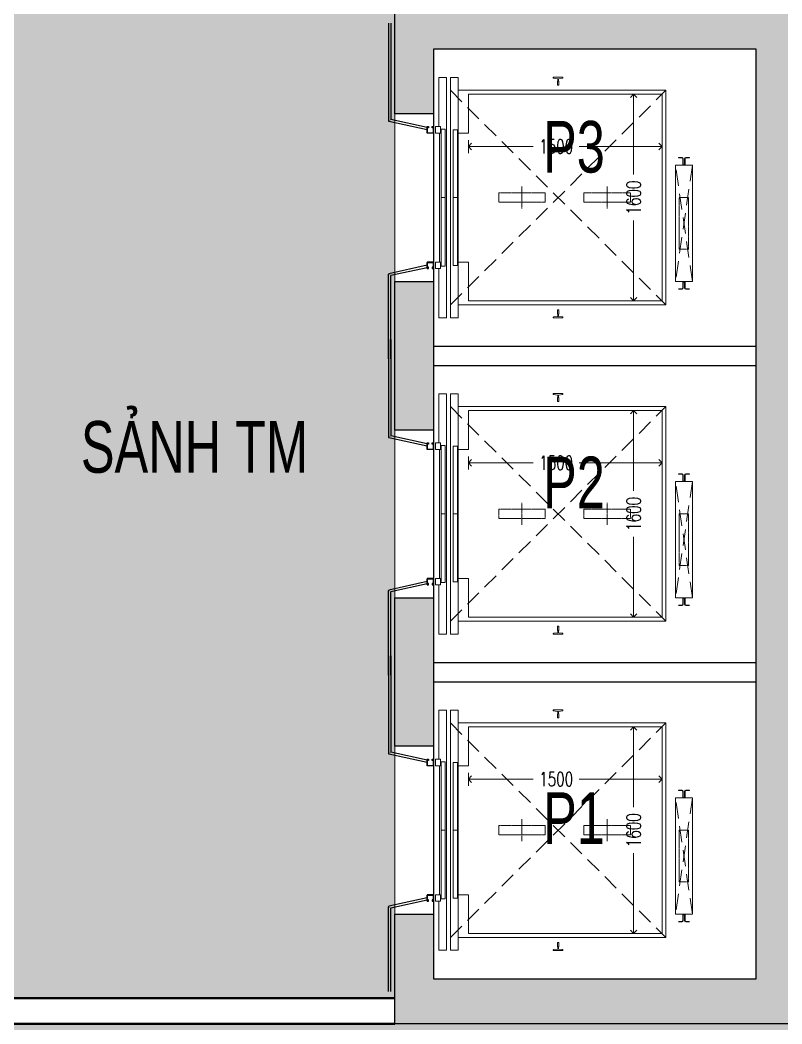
# Model space of a CAD drawing. Header units: millimetres. Extents: x -11451263 to 11578383104, y -507 to 1450429.
# Drawn here: x 11451929 to 11457832, y 1032759 to 1040534 of the extents above; entities that cross this region are included whole.
import ezdxf
from ezdxf.enums import TextEntityAlignment as Align

# ---------------------------------------------------------------- set-up
doc = ezdxf.new("R2010")
doc.units = ezdxf.units.MM
doc.header["$MEASUREMENT"] = 0
for name, pattern in [('xref.asix of  podium$0$xref.asix of  podium$0$Xref_ST_MBDV Cot vach 30.7.2022$0$CENTERX2', [4, 2.5, -0.5, 0.5, -0.5]), ('xref.asix of  podium$0$xref.asix of  podium$0$Xref_ST_MBDV Cot vach 30.7.2022$0$HIDDEN', [0.375, 0.25, -0.125]), ('xref.asix of  podium$0$xref.asix of  podium$0$Xref_ST_MBDV Cot vach 30.7.2022$0$PHANTOMX2', [5, 2.5, -0.5, 0.5, -0.5, 0.5, -0.5])]:
    doc.linetypes.add(name, pattern=pattern)
doc.layers.get('0').update_dxf_attribs({"linetype": 'CONTINUOUS', "lineweight": 13})
doc.layers.get('Defpoints').update_dxf_attribs({"color": 5, "linetype": 'CONTINUOUS', "lineweight": 13})
for name, color, linetype, lineweight in [('KT-Net cat', 1, 'CONTINUOUS', 40), ('KT-Net thay', 7, 'CONTINUOUS', 25), ('KT-Net to mau', 159, 'CONTINUOUS', 18), ('KT-Vat lieu', 250, 'CONTINUOUS', 9), ('xref.asix of  podium$0$xref.asix of  podium$0$Xref_ST_MBDV Cot vach 30.7.2022$0$KT-Noi that', 36, 'CONTINUOUS', 9)]:
    doc.layers.add(name, color=color, linetype=linetype, lineweight=lineweight)
for name, color, linetype in [('KT-Net cot vach', 6, 'CONTINUOUS'), ('KT-Text', 7, 'CONTINUOUS'), ('xref.asix of  podium$0$xref.asix of  podium$0$Xref_ST_MBDV Cot vach 30.7.2022$0$KT-Net manh', 139, 'CONTINUOUS')]:
    doc.layers.add(name, color=color, linetype=linetype)
doc.styles.add('xref.asix of  podium$0$xref.asix of  podium$0$Xref_ST_MBDV Cot vach 30.7.2022$0$DIM', font='vnsimli.shx', dxfattribs={"width": 0.7})
doc.styles.add('Xref_ST_MBDV Cot vach 30.7.2022$0$Arial', font='arial.ttf', dxfattribs={"width": 0.7})
doc.dimstyles.new('xref.asix of  podium$0$xref.asix of  podium$0$Xref_ST_MBDV Cot vach 30.7.2022$0$CCU 1-100 A1', dxfattribs={"dimscale": 100, "dimtxt": 2.2, "dimasz": 1, "dimexe": 1, "dimexo": 0, "dimgap": 1, "dimtad": 1, "dimdec": 0, "dimdsep": 46, "dimtxsty": 'xref.asix of  podium$0$xref.asix of  podium$0$Xref_ST_MBDV Cot vach 30.7.2022$0$DIM', "dimblk1": 'xref.asix of  podium$0$xref.asix of  podium$0$Xref_ST_MBDV Cot vach 30.7.2022$0$_ARCHTICK', "dimblk2": 'xref.asix of  podium$0$xref.asix of  podium$0$Xref_ST_MBDV Cot vach 30.7.2022$0$_ARCHTICK', "dimsah": 1, "dimcen": 0, "dimdle": 1, "dimclrd": 256, "dimclre": 256, "dimclrt": 31, "dimadec": 0, "dimazin": 0, "dimtfac": 1, "dimtdec": 0, "dimtix": 1, "dimtmove": 2, "dimatfit": 3, "dimldrblk": 'xref.asix of  podium$0$xref.asix of  podium$0$Xref_ST_MBDV Cot vach 30.7.2022$0$_ARCHTICK', "dimfxl": 0, "dimtolj": 1, "dimarcsym": 0})

# ---------------------------------------------------------------- blocks, each defined once
blk = doc.blocks.new('xref.asix of  podium$0$xref.asix of  podium$0$Xref_ST_MBDV Cot vach 30.7.2022$0$_Open90')
at = {"color": 0, "linetype": 'ByBlock', "lineweight": -2}
for p, q in [((0, 0), (-1, 0)), ((-0.5, 0.5), (0, 0)), ((0, 0), (-0.5, -0.5))]:
    blk.add_line(p, q, dxfattribs=at)
blk = doc.blocks.new('*D66')
at = {"layer": 'Defpoints', "color": 5, "transparency": 16777216}
for p, q in [((-2230.006080747058, 1494.255069668558), (-2230.006080747058, 1595.840436880921)), ((-730.0060807470581, 1457.189424305085), (-730.0060807470581, 1595.840436880921)), ((-2180.006080747058, 1545.840436880921), (-1728.427059650542, 1545.840436880921)), ((-780.0060807470581, 1545.840436880921), (-1371.760392983876, 1545.840436880921))]:
    blk.add_line(p, q, dxfattribs=at)
at = {"layer": 'Defpoints', "color": 0, "transparency": 16777216}
for p in [(-2230.006080747058, 1545.840436880921), (-2230.006080747058, 1494.255069668558), (-730.0060807470581, 1457.189424305085)]:
    blk.add_point(p, dxfattribs=at)
at = {"layer": 'Defpoints', "color": 5, "transparency": 16777216, "xscale": 50, "yscale": 50, "zscale": 50, "rotation": 180}
blk.add_blockref('xref.asix of  podium$0$xref.asix of  podium$0$Xref_ST_MBDV Cot vach 30.7.2022$0$_Open90', (-2230.006080747058, 1545.840436880921), dxfattribs=at)
at = {"layer": 'Defpoints', "color": 5, "transparency": 16777216, "xscale": 50, "yscale": 50, "zscale": 50}
blk.add_blockref('xref.asix of  podium$0$xref.asix of  podium$0$Xref_ST_MBDV Cot vach 30.7.2022$0$_Open90', (-730.0060807470581, 1545.840436880921), dxfattribs=at)
at = {"layer": 'Defpoints', "color": 5, "transparency": 16777216, "insert": (-1550.093726317209, 1545.840436880921), "char_height": 110, "attachment_point": 5, "style": 'xref.asix of  podium$0$xref.asix of  podium$0$Xref_ST_MBDV Cot vach 30.7.2022$0$DIM'}
blk.add_mtext('\\A1;1500', dxfattribs=at)
blk = doc.blocks.new('xref.asix of  podium$0$xref.asix of  podium$0$Xref_ST_MBDV Cot vach 30.7.2022$0$_ARCHTICK')
at = {"color": 0, "linetype": 'ByBlock', "const_width": 0.15}
blk.add_lwpolyline([(-0.5, -0.5), (0.5, 0.5)], dxfattribs=at)
blk = doc.blocks.new('*D67')
at = {"layer": 'Defpoints', "color": 5, "transparency": 16777216}
for p, q in [((-879.0568600945994, 1950.002331897217), (-1000.172690610198, 1950.002331897217)), ((-950.1726906101984, 1900.002331897217), (-950.1726906101983, 1328.335665230491)), ((-950.1726906101981, 400.0023318972127), (-950.1726906101982, 971.6689985638246)), ((-879.0568600945994, 350.0023318972127), (-1000.172690610198, 350.0023318972126))]:
    blk.add_line(p, q, dxfattribs=at)
at = {"layer": 'Defpoints', "color": 0, "transparency": 16777216}
for p in [(-879.0568600945994, 1950.002331897217), (-950.1726906101981, 350.0023318972126), (-879.0568600945994, 350.0023318972127)]:
    blk.add_point(p, dxfattribs=at)
at = {"layer": 'Defpoints', "color": 5, "transparency": 16777216, "xscale": 50, "yscale": 50, "zscale": 50}
for p, rotation in [((-950.1726906101984, 1950.002331897217), 90), ((-950.1726906101981, 350.0023318972126), 270)]:
    blk.add_blockref('xref.asix of  podium$0$xref.asix of  podium$0$Xref_ST_MBDV Cot vach 30.7.2022$0$_Open90', p, dxfattribs=dict(at, rotation=rotation))
at = {"layer": 'Defpoints', "color": 5, "transparency": 16777216, "insert": (-950.1726906088297, 1150.002331897158), "char_height": 110, "attachment_point": 5, "rotation": 90, "style": 'xref.asix of  podium$0$xref.asix of  podium$0$Xref_ST_MBDV Cot vach 30.7.2022$0$DIM'}
blk.add_mtext('\\A1;1600', dxfattribs=at)
blk = doc.blocks.new('jghhjkghjkgj')
at = {"true_color": 0x93e6c6}
h = blk.add_hatch(color=111, dxfattribs=at)
h.dxf.hatch_style = 1
edge = h.paths.add_edge_path()
edge.add_line((11420665.34617715, 1047209.882184248), (11420627.0198351, 1046737.039440222))
edge.add_line((11420627.0198351, 1046737.039440222), (11420555.11735718, 1045834.29335869))
edge.add_arc((11420539.18812136, 1034072.541282242), 11761.76286312525, 28.674925205226316, 89.92240293626242, ccw=False)
edge.add_line((11430858.44420531, 1039716.300625292), (11431846.39290526, 1040058.618995413))
edge.add_line((11431846.39290526, 1040058.618995413), (11442618.08432915, 1043790.946242613))
edge.add_line((11442618.08432915, 1043790.946242613), (11443599.04307722, 1044106.122740515))
edge.add_line((11443599.04307722, 1044106.122740515), (11445650.15752504, 1044814.266165571))
edge.add_line((11445650.15752504, 1044814.266165571), (11445924.43929978, 1044019.805259973))
edge.add_line((11445924.43929978, 1044019.805259973), (11449043.7437544, 1045096.739177929))
edge.add_line((11449043.7437544, 1045096.739177929), (11449908.54899499, 1042591.858865889))
edge.add_line((11449908.54899499, 1042591.858865889), (11449435.94962094, 1042428.694811801))
edge.add_line((11449435.94962094, 1042428.694811801), (11450046.81770679, 1040659.3352269))
edge.add_line((11450046.81770679, 1040659.3352269), (11451833.09404434, 1040659.335226901))
edge.add_line((11451833.09404434, 1040659.335226901), (11451833.10186881, 1032959.335226136))
edge.add_line((11451833.10186881, 1032959.335226136), (11454833.10186806, 1032959.335226136))
edge.add_line((11454833.10186806, 1032959.335226136), (11454833.10186881, 1043459.335226903))
edge.add_line((11454833.10186881, 1043459.335226903), (11457983.10186881, 1043459.335226903))
edge.add_line((11457983.10186881, 1043459.335226903), (11457983.08678705, 1045159.320591468))
edge.add_line((11457983.08678705, 1045159.320591468), (11454935.61559436, 1045159.336010444))
edge.add_arc((11455108.64900212, 1049735.161953887), 4579.09637645701, 202.8297763266191, 267.8344100927352, ccw=False)
edge.add_line((11450888.27153881, 1047958.497187512), (11447601.05328171, 1057460.138691272))
edge.add_line((11447601.05328171, 1057460.138691272), (11441999.28549394, 1055526.137843724))
edge.add_line((11441999.28549394, 1055526.137843724), (11438932.14856026, 1054467.214554804))
edge.add_line((11438932.14856026, 1054467.214554804), (11431464.6703579, 1051889.081693271))
edge.add_line((11431464.6703579, 1051889.081693271), (11428612.24178358, 1060150.513312586))
edge.add_line((11428612.24178358, 1060150.513312586), (11425776.65565228, 1059171.532506769))
edge.add_line((11425776.65565228, 1059171.53250677), (11428353.90306842, 1051706.580273164))
edge.add_line((11428353.90306842, 1051706.580273164), (11425423.63876334, 1050694.911985658))
edge.add_line((11425423.63876334, 1050694.911985658), (11422485.40206504, 1049673.514908576))
edge.add_arc((11423650.2071781, 1046908.875863671), 3000.000000000176, 112.8467952194632, 174.2415130644879)
at = {"true_color": 0xf28888}
h = blk.add_hatch(color=11, dxfattribs=at)
h.dxf.hatch_style = 1
edge = h.paths.add_edge_path()
edge.add_line((11466283.08677676, 1045159.335215801), (11466283.08677676, 1032759.335220281))
edge.add_line((11466283.08677676, 1032759.335220281), (11454833.10188411, 1032759.335211071))
edge.add_line((11454833.10188411, 1032759.335211071), (11454833.10188672, 1032759.335226902))
edge.add_line((11454833.10188672, 1032759.335226902), (11446133.10186902, 1032759.3352269))
edge.add_line((11446133.10186902, 1032759.3352269), (11446133.10186902, 1033609.887757531))
edge.add_line((11446133.10186902, 1033609.887757531), (11445918.34170108, 1034231.933613925))
edge.add_line((11445918.34170108, 1034231.933613925), (11441901.02721401, 1032844.963307458))
edge.add_line((11441901.02721401, 1032844.963307458), (11442357.91166952, 1031521.612310319))
edge.add_line((11442357.91166952, 1031521.612310319), (11437915.23475826, 1029987.786419866))
edge.add_line((11437915.23475826, 1029987.786419866), (11437458.35030321, 1031311.137415706))
edge.add_line((11437458.35030321, 1031311.137415706), (11434312.39998763, 1030200.561528921))
edge.add_line((11434312.39998763, 1030200.561528921), (11435976.77098569, 1025390.916321477))
edge.add_arc((11440657.9651616, 1026868.049281125), 4908.716807176173, 197.5128920587287, 269.9282477989292)
edge.add_line((11440651.81791748, 1021959.336323082), (11485787.3255549, 1021959.335528439))
edge.add_arc((11485787.3255549, 1026814.91715749), 4855.581629050896, 270, 361.0120359737786)
edge.add_arc((11484052.80172972, 1026784.276452285), 6590.376070164582, 1.012035973778448, 7.072161650935872)
edge.add_line((11490593.03739566, 1027595.679052872), (11489889.44111853, 1030859.31749462))
edge.add_line((11489889.44111853, 1030859.31749462), (11485433.10186893, 1030859.31749462))
edge.add_line((11485433.10186893, 1030859.31749462), (11482533.20086868, 1030859.324810097))
edge.add_line((11482533.20086868, 1030859.324810097), (11475333.10290397, 1030859.310179142))
edge.add_line((11475333.10290397, 1030859.310179142), (11475333.10290397, 1032759.16139457))
edge.add_line((11475333.10290397, 1032759.16139457), (11475083.10187549, 1032759.335220757))
edge.add_line((11475083.10187549, 1032759.335220757), (11475083.10187549, 1043199.335220757))
edge.add_line((11475083.10187549, 1043199.335220757), (11475083.08677676, 1044046.175538429))
edge.add_line((11475083.08677676, 1044046.175538429), (11475083.08677676, 1045159.336010444))
edge.add_line((11475083.08677676, 1045159.336010444), (11466283.08677676, 1045159.335215801))
for points, elevation in [([(11451833.10186881, 1032959.335226136), (11454833.10186806, 1032959.335226136), (11454833.10186881, 1043459.335226903), (11457983.10186881, 1043459.335226903), (11457983.08678705, 1045159.320591468), (11454935.61559436, 1045159.336010444, -0.2914953560425002), (11450888.27153881, 1047958.497187512)], 3.131082881101363e-10), ([(11482533.20086868, 1030859.324810097), (11475333.10290397, 1030859.310179142), (11475333.10290397, 1032759.16139457), (11475083.10187549, 1032759.335220757), (11475083.10187549, 1043199.335220757), (11475083.08677676, 1044046.175538429), (11475083.08677676, 1045159.336010444), (11466283.08677676, 1045159.335215801), (11466283.08677676, 1032759.335220281), (11454833.10188411, 1032759.335211071), (11454833.10188672, 1032759.335226902), (11446133.10186902, 1032759.3352269), (11446133.10186902, 1033609.887757531), (11445918.34170108, 1034231.933613925), (11441901.02721401, 1032844.963307458), (11442357.91166952, 1031521.612310319), (11437915.23475826, 1029987.786419866), (11437458.35030321, 1031311.137415706), (11434312.39998763, 1030200.561528921), (11435976.77098569, 1025390.916321477, 0.3269245432217827), (11440651.81791748, 1021959.336323082), (11485787.3255549, 1021959.335528439, 0.4193965546108029)], -7.59479239525951e-05)]:
    blk.add_lwpolyline(points, format="xyb", dxfattribs=dict(elevation=elevation))
blk = doc.blocks.new('xref.asix of  podium$0$xref.asix of  podium$0$Xref_ST_MBDV Cot vach 30.7.2022$0$TM 1000kg')
at = {"layer": 'xref.asix of  podium$0$xref.asix of  podium$0$Xref_ST_MBDV Cot vach 30.7.2022$0$KT-Net manh'}
for p, q in [((-2849.992175524749, 2500.000000000007), (-2849.992175524298, 1742.237188449821)), ((-2831.992175524923, 2500.000000000007), (-2831.992175524298, 1754.380282491551)), ((-2499.992175525869, 1800.000000000007), (-2500.000000003725, 500.0000000000073)), ((-2849.992175524298, 1742.237188449821), (-2846.992175522784, 1742.237188449821)), ((-2846.992175522784, 1742.237188449821), (-2846.992175522784, 1739.237188449821)), ((-2550.006080747044, 1674.237188449821), (-2846.992175522784, 1739.237188449821)), ((-2550.006080747044, 1692.663264479774), (-2831.992175524298, 1754.380282491551)), ((-2550.006080747044, 625.7628115501939), (-2846.992175522784, 560.7628115501939)), ((-2849.992175524298, 557.7628115501939), (-2846.992175522784, 557.7628115501939)), ((-2849.992175524705, -99.9999999999909), (-2849.992175524298, 557.7628115501939)), ((-2846.992175522784, 557.7628115501939), (-2846.992175522784, 560.7628115501939)), ((-2550.006080747044, 607.3367355202427), (-2831.992175524298, 545.6197175084671)), ((-2831.992175524851, -99.99999999998909), (-2831.992175524298, 545.6197175084671))]:
    blk.add_line(p, q, dxfattribs=at)
at = {"layer": 'xref.asix of  podium$0$xref.asix of  podium$0$Xref_ST_MBDV Cot vach 30.7.2022$0$KT-Net manh', "const_width": 2}
for points in [[(-2846.992175522784, 1742.237188449821), (-2831.992175524298, 1754.380282491551)], [(-2846.992175522784, 557.7628115501939), (-2831.992175524298, 545.6197175084671)]]:
    blk.add_lwpolyline(points, dxfattribs=at)
at = {"layer": 'xref.asix of  podium$0$xref.asix of  podium$0$Xref_ST_MBDV Cot vach 30.7.2022$0$KT-Net manh', "ltscale": 2}
for points in [[(-2510.006080747044, 1700.002331897216), (-2500.006080747044, 1700.002331897216), (-2500.006080747044, 1650.002331897216), (-2550.006080747044, 1650.002331897216), (-2550.006080747044, 1700.002331897216), (-2540.006080747044, 1700.002331897216), (-2540.006080747044, 1690.002331897216), (-2541.60608074702, 1690.002331897216), (-2541.60608074702, 1698.402331897356), (-2548.406080747067, 1698.402331897356), (-2548.406080747067, 1651.602331897309), (-2501.60608074702, 1651.602331897309), (-2501.60608074702, 1698.402331897356), (-2508.406080747067, 1698.402331897356), (-2508.406080747067, 1690.002331897216), (-2510.006080747044, 1690.002331897216)], [(-2510.006080747044, 599.9976681027983), (-2500.006080747044, 599.9976681027983), (-2500.006080747044, 649.9976681027983), (-2550.006080747044, 649.9976681027983), (-2550.006080747044, 599.9976681027983), (-2540.006080747044, 599.9976681027983), (-2540.006080747044, 609.9976681027983), (-2541.60608074702, 609.9976681027983), (-2541.60608074702, 601.5976681026586), (-2548.406080747067, 601.5976681026586), (-2548.406080747067, 648.3976681027052), (-2501.60608074702, 648.3976681027052), (-2501.60608074702, 601.5976681026586), (-2508.406080747067, 601.5976681026586), (-2508.406080747067, 609.9976681027983), (-2510.006080747044, 609.9976681027983)]]:
    blk.add_lwpolyline(points, close=True, dxfattribs=at)
at = {"layer": 'xref.asix of  podium$0$xref.asix of  podium$0$Xref_ST_MBDV Cot vach 30.7.2022$0$KT-Noi that', "linetype": 'Continuous', "ltscale": 2}
for p, q in [((-2460.006080747058, 2080.002331897216), (-2460.006080747058, 1700.002331897216)), ((-2400.006080747058, 2080.002331897216), (-2460.006080747058, 2080.002331897216)), ((-2400.006080747058, 220.0023318972126), (-2400.006080747058, 2080.002331897216)), ((-2370.006080747058, 220.0023318972126), (-2370.006080747058, 2080.002331897216)), ((-2370.006080747058, 2080.002331897216), (-2310.006080747058, 2080.002331897216)), ((-2310.006080747058, 220.0023318972126), (-2310.006080747058, 2080.002331897216)), ((-2310.006080747058, 1981.002331897216), (-700.0060807470581, 1981.002331897216)), ((-2230.006080747058, 1950.002331897216), (-730.0060807470581, 1950.002331897216)), ((-2230.006080747058, 1950.002331897216), (-2230.006080747058, 1650.002331897216)), ((-730.0060807470581, 1950.002331897216), (-730.0060807470581, 350.0023318972126)), ((-700.0060807470581, 1981.002331897216), (-700.0060807470581, 319.0023318972126)), ((-2455.006080747058, 650.0023318972162), (-2455.006080747058, 1650.002331897216)), ((-2441.259975502442, 620.0023318972162), (-2441.259975502442, 1680.002331897216)), ((-2411.006080747058, 1680.002331897216), (-2441.259975502442, 1680.002331897216)), ((-2411.006080747058, 620.0023318972162), (-2411.006080747058, 1680.002331897216)), ((-2348.006080747058, 625.0023318972162), (-2348.006080747058, 1675.002331897216)), ((-2348.006080747058, 1675.002331897216), (-2314.006080747058, 1675.002331897216)), ((-2314.006080747058, 625.0023318972162), (-2314.006080747058, 1675.002331897216)), ((-2310.006080747058, 1650.002331897216), (-2230.006080747058, 1650.002331897216)), ((-2411.006080747058, 1150.002331897216), (-2441.259975502428, 1150.002331897216)), ((-2314.006080747058, 1150.002331897216), (-2348.006080747058, 1150.002331897216)), ((-2348.006080747058, 625.0023318972162), (-2314.006080747058, 625.0023318972162)), ((-2310.006080747058, 650.0023318972162), (-2230.006080747058, 650.0023318972162)), ((-2230.006080747058, 350.0023318972126), (-2230.006080747058, 650.0023318972162)), ((-2460.006080747058, 220.0023318972126), (-2460.006080747058, 600.0023318972162)), ((-2411.006080747058, 620.0023318972162), (-2441.259975502442, 620.0023318972162)), ((-2310.006080747058, 319.0023318972126), (-700.0060807470581, 319.0023318972126)), ((-2230.006080747058, 350.0023318972126), (-730.0060807470581, 350.0023318972126)), ((-2400.006080747058, 220.0023318972126), (-2460.006080747058, 220.0023318972126)), ((-2370.006080747058, 220.0023318972126), (-2310.006080747058, 220.0023318972126))]:
    blk.add_line(p, q, dxfattribs=at)
at = {"layer": 'xref.asix of  podium$0$xref.asix of  podium$0$Xref_ST_MBDV Cot vach 30.7.2022$0$KT-Noi that', "linetype": 'Continuous'}
for p, q in [((-1572.506080747058, 2077.002331897216), (-1572.506080747058, 2082.002331897216)), ((-1572.506080747058, 2082.002331897216), (-1535.006080747058, 2082.002331897216)), ((-1569.506080747058, 2074.002331897216), (-1540.066080747114, 2070.902331897239)), ((-1540.006080747058, 2021.002331897216), (-1540.006080747058, 2050.002331897216)), ((-1537.066080747114, 2054.123071325659), (-1537.066080747114, 2067.902331897239)), ((-1497.506080747058, 2082.002331897216), (-1535.006080747058, 2082.002331897216)), ((-1532.946080747002, 2054.123071325659), (-1532.946080747002, 2067.902331897239)), ((-1530.006080747058, 2021.002331897216), (-1530.006080747058, 2050.002331897216)), ((-1500.506080747058, 2074.002331897216), (-1529.946080747002, 2070.902331897239)), ((-1497.506080747058, 2077.002331897216), (-1497.506080747058, 2082.002331897216)), ((-1539.006080747058, 2020.002331897216), (-1535.006080747058, 2020.002331897216)), ((-1531.006080747058, 2020.002331897216), (-1535.006080747058, 2020.002331897216)), ((-603.5060807470581, 1460.002341897176), (-574.406080746965, 1460.002341897176)), ((-603.5060807470581, 1456.802341897223), (-603.5060807470581, 1460.002341897176)), ((-603.5060807470581, 1456.802341897223), (-574.406080746965, 1456.802341897223)), ((-568.2060807470116, 1406.202341897246), (-568.2060807470116, 1450.602341897153)), ((-565.0060807470581, 1406.202341897246), (-565.0060807470581, 1450.602341897153)), ((-558.0060807470581, 1403.202341897246), (-562.0060807470581, 1403.202341897246)), ((-558.0060807470581, 1400.002341897176), (-562.0060807470581, 1400.002341897176)), ((-555.0060807470581, 1406.202341897246), (-555.0060807470581, 1450.602341897153)), ((-551.8060807471047, 1406.202341897246), (-551.8060807471047, 1450.602341897153)), ((-516.5060807470581, 1460.002341897176), (-545.6060807471513, 1460.002341897176)), ((-516.5060807470581, 1456.802341897223), (-545.6060807471513, 1456.802341897223)), ((-516.5060807470581, 1456.802341897223), (-516.5060807470581, 1460.002341897176)), ((-568.2060807470116, 493.8023218971866), (-568.2060807470116, 449.4023218972798)), ((-565.0060807470581, 493.8023218971866), (-565.0060807470581, 449.4023218972798)), ((-558.0060807470581, 500.0023218971401), (-562.0060807470581, 500.0023218971401)), ((-558.0060807470581, 496.8023218971866), (-562.0060807470581, 496.8023218971866)), ((-555.0060807470581, 493.8023218971866), (-555.0060807470581, 449.4023218972798)), ((-551.8060807471047, 493.8023218971866), (-551.8060807471047, 449.4023218972798)), ((-603.5060807470581, 443.2023218972099), (-574.406080746965, 443.2023218972099)), ((-603.5060807470581, 440.0023218971401), (-574.406080746965, 440.0023218971401)), ((-516.5060807470581, 443.2023218972099), (-545.6060807471513, 443.2023218972099)), ((-516.5060807470581, 440.0023218971401), (-545.6060807471513, 440.0023218971401)), ((-1540.006080747058, 279.0023318972126), (-1540.006080747058, 250.0023318972126)), ((-1539.006080747058, 280.0023318972126), (-1535.006080747058, 280.0023318972126)), ((-1537.066080747114, 245.8815924687697), (-1537.066080747114, 232.1023318971893)), ((-1531.006080747058, 280.0023318972126), (-1535.006080747058, 280.0023318972126)), ((-1532.946080747002, 245.8815924687697), (-1532.946080747002, 232.1023318971893)), ((-1530.006080747058, 279.0023318972126), (-1530.006080747058, 250.0023318972126)), ((-1572.506080747058, 223.0023318972126), (-1572.506080747058, 218.0023318972126)), ((-1572.506080747058, 218.0023318972126), (-1535.006080747058, 218.0023318972126)), ((-1569.506080747058, 226.0023318972126), (-1540.066080747114, 229.1023318971893)), ((-1497.506080747058, 218.0023318972126), (-1535.006080747058, 218.0023318972126)), ((-1500.506080747058, 226.0023318972126), (-1529.946080747002, 229.1023318971893)), ((-1497.506080747058, 223.0023318972126), (-1497.506080747058, 218.0023318972126))]:
    blk.add_line(p, q, dxfattribs=at)
at = {"layer": 'xref.asix of  podium$0$xref.asix of  podium$0$Xref_ST_MBDV Cot vach 30.7.2022$0$KT-Noi that', "linetype": 'xref.asix of  podium$0$xref.asix of  podium$0$Xref_ST_MBDV Cot vach 30.7.2022$0$HIDDEN', "ltscale": 500}
for p, q in [((-2370.006080747058, 1981.002331897216), (-700.0060807470581, 319.0023318972126)), ((-2370.006080747058, 319.0023318972126), (-700.0060807470581, 1981.002331897216)), ((-495.0060807470581, 1400.002331897216), (-625.0060807470581, 500.0023318972162)), ((-495.0060807470581, 500.0023318972162), (-625.0060807470581, 1400.002331897216))]:
    blk.add_line(p, q, dxfattribs=at)
at = {"layer": 'xref.asix of  podium$0$xref.asix of  podium$0$Xref_ST_MBDV Cot vach 30.7.2022$0$KT-Noi that', "linetype": 'xref.asix of  podium$0$xref.asix of  podium$0$Xref_ST_MBDV Cot vach 30.7.2022$0$CENTERX2'}
for p, q in [((-1815.006080747058, 1236.002331897216), (-1815.006080747058, 1066.653990867846)), ((-1155.006080747058, 1236.002331897216), (-1155.006080747058, 1066.653990867846))]:
    blk.add_line(p, q, dxfattribs=at)
at = {"layer": 'xref.asix of  podium$0$xref.asix of  podium$0$Xref_ST_MBDV Cot vach 30.7.2022$0$KT-Noi that', "linetype": 'Continuous', "ltscale": 2}
for points in [[(-2485.00608074879, 1700.002331897216), (-2445.00608074879, 1700.002331897216), (-2445.00608074879, 1650.002331897216), (-2485.00608074879, 1650.002331897216)], [(-495.0060807470581, 1400.002331897216), (-625.0060807470581, 1400.002331897216), (-625.0060807470581, 500.0023318972162), (-495.0060807470581, 500.0023318972162)], [(-2485.00608074879, 600.0023318972162), (-2445.00608074879, 600.0023318972162), (-2445.00608074879, 650.0023318972162), (-2485.00608074879, 650.0023318972162)]]:
    blk.add_lwpolyline(points, close=True, dxfattribs=at)
at = {"layer": 'xref.asix of  podium$0$xref.asix of  podium$0$Xref_ST_MBDV Cot vach 30.7.2022$0$KT-Noi that', "linetype": 'xref.asix of  podium$0$xref.asix of  podium$0$Xref_ST_MBDV Cot vach 30.7.2022$0$PHANTOMX2'}
for points in [[(-1635.006080747058, 1186.002331897216), (-1635.006080747058, 1114.002331897333), (-1995.006080747058, 1114.002331897333), (-1995.006080747058, 1186.002331897216)], [(-975.0060807470581, 1186.002331897216), (-975.0060807470581, 1114.002331897333), (-1335.006080747058, 1114.002331897333), (-1335.006080747058, 1186.002331897216)], [(-524.0060807470581, 1150.002331897216), (-524.0060807470581, 750.0023318972162), (-596.0060807470581, 750.0023318972162), (-596.0060807470581, 1150.002331897216)]]:
    blk.add_lwpolyline(points, close=True, dxfattribs=at)
at = {"layer": 'xref.asix of  podium$0$xref.asix of  podium$0$Xref_ST_MBDV Cot vach 30.7.2022$0$KT-Noi that', "linetype": 'Continuous'}
for centre, radius, start, end in [((-1569.506080747058, 2077.002331897216), 3, 180, 270), ((-1540.066080747114, 2067.902331897239), 3, 0, 90), ((-1542.280197382381, 2054.7339947371), 5.24978472904255, 295.6697211345437, 353.3172836214693), ((-1529.946080747002, 2067.902331897239), 3, 90, 180), ((-1527.731964111736, 2054.7339947371), 5.24978472904255, 186.6827163785307, 244.3302788654563), ((-1500.506080747058, 2077.002331897216), 3, 270, 0), ((-1539.006080747058, 2021.002331897216), 1, 180, 270), ((-1531.006080747058, 2021.002331897216), 1, 270, 0), ((-574.406080746965, 1450.602341897153), 9.399999999997844, 0, 90), ((-574.406080746965, 1450.602341897153), 6.19999999999734, 0, 90), ((-562.0060807470581, 1406.202341897246), 6.20000000000076, 180, 270), ((-562.0060807470581, 1406.202341897246), 2.999999999999834, 180, 270), ((-558.0060807470581, 1406.202341897246), 3.000000000000045, 270, 0), ((-558.0060807470581, 1406.202341897246), 6.19999999999713, 270, 0), ((-545.6060807471513, 1450.602341897153), 9.400000000001475, 90, 180), ((-545.6060807471513, 1450.602341897153), 6.200000000004374, 90, 180), ((-562.0060807470581, 493.8023218971866), 6.20000000000076, 90, 180), ((-562.0060807470581, 493.8023218971866), 2.999999999999834, 90, 180), ((-558.0060807470581, 493.8023218971866), 6.19999999999713, 0, 90), ((-558.0060807470581, 493.8023218971866), 3.000000000000045, 0, 90), ((-574.406080746965, 449.4023218972798), 6.19999999999734, 270, 0), ((-574.406080746965, 449.4023218972798), 9.399999999997844, 270, 0), ((-545.6060807471513, 449.4023218972798), 9.400000000001475, 180, 270), ((-545.6060807471513, 449.4023218972798), 6.200000000004374, 180, 270), ((-1539.006080747058, 279.0023318972126), 1, 90, 180), ((-1542.280197382381, 245.2706690573286), 5.24978472904255, 6.682716378530666, 64.33027886545624), ((-1527.731964111736, 245.2706690573286), 5.24978472904255, 115.6697211345438, 173.3172836214693), ((-1531.006080747058, 279.0023318972126), 1, 0, 90), ((-1569.506080747058, 223.0023318972126), 3, 90, 180), ((-1540.066080747114, 232.1023318971893), 3, 270, 0), ((-1529.946080747002, 232.1023318971893), 3, 180, 270), ((-1500.506080747058, 223.0023318972126), 3, 0, 90)]:
    blk.add_arc(centre, radius, start, end, dxfattribs=at)
at = {"layer": 'Defpoints', "color": 5}
for base, p1, p2, angle, picture, middle in [((-950.1726906101981, 350.0023318972126), (-879.056860094599, 1950.002331897216), (-879.056860094599, 350.0023318972126), 90, '*D67', (-950.1726906088297, 1150.002331897158)), ((-2230.006080747058, 1545.840436880921), (-730.0060807470581, 1457.189424305085), (-2230.006080747058, 1494.255069668558), 180, '*D66', (-1550.093726317209, 1545.840436880921))]:
    dim = blk.add_linear_dim(base=base, p1=p1, p2=p2, angle=angle, dimstyle='xref.asix of  podium$0$xref.asix of  podium$0$Xref_ST_MBDV Cot vach 30.7.2022$0$CCU 1-100 A1', override={"dimscale": 50, "dimblk1": 'xref.asix of  podium$0$xref.asix of  podium$0$Xref_ST_MBDV Cot vach 30.7.2022$0$_Open90', "dimblk2": 'xref.asix of  podium$0$xref.asix of  podium$0$Xref_ST_MBDV Cot vach 30.7.2022$0$_Open90', "dimclrd": 5, "dimclre": 5, "dimclrt": 5, "dimlwd": 65535, "dimlwe": 65535}, dxfattribs=at)
    dim.commit()
    dim.dimension.update_dxf_attribs({"geometry": picture, "text_midpoint": middle, "dimtype": 128})

msp = doc.modelspace()

# ---------------------------------------------------------------- hatches: boundary and pattern name
at = {"layer": 'KT-Vat lieu'}
h = msp.add_hatch(dxfattribs=at)
h.set_pattern_fill('BTCT', color=256, scale=30)
h.set_pattern_definition([(49.99999999999999, (11491756.15174879, 1015288.920648109), (215.178054780226, -18.82564049477853), [22.5, -247.5]), (355, (11491756.15174879, 1015288.920648109), (-41.6254000839, 225.6576401100035), [18, -198]), (100.4514, (11491774.08325279, 1015287.351846109), (173.5528145142065, 206.8318626182861), [19.122057, -210.3426336]), (46.18420000000001, (11491756.15174879, 1015348.920648109), (320.1723145876933, -49.65570429870542), [33.75, -371.25]), (96.6356, (11491782.83277229, 1015344.782656009), (280.398811664611, 292.2353612701325), [28.6830864, -315.5139]), (351.1842, (11491756.15174879, 1015348.920648109), (280.3985835400882, 292.2355802775974), [27, -297]), (21, (11491786.15174879, 1015333.920648109), (179.0721156355385, -120.7856671996016), [22.5, -247.5]), (326.0000000000001, (11491786.15174879, 1015333.920648109), (72.99459957647451, 217.5450135140559), [18, -198]), (71.4514, (11491801.07441869, 1015323.855166309), (252.066788574447, 96.75914901298572), [19.122057, -210.3426336]), (37.50000000000001, (11491756.15174879, 1015288.920648109), (3.647956595187201, 99.86815614939344), [0, -195.6, 0, -201, 0, -198.75]), (7.499999999999999, (11491756.15174879, 1015288.920648109), (78.92086123264458, 118.3235135647081), [0, -114.6, 0, -191.1, 0, -75.75]), (327.5, (11491689.25174879, 1015288.920648109), (160.1467308517227, -6.766461520313927), [0, -75, 0, -234, 0, -310.5]), (317.5, (11491659.25174879, 1015288.920648109), (174.9558508027159, 30.03149469969532), [0, -97.5, 0, -155.4, 0, -220.5]), (45, (11491756.15174879, 1015288.920648109), (-79.5495128834866, 79.5495128834866), []), (45, (11491809.18475729, 1015288.920648109), (-79.5495128834866, 79.5495128834866), [])])
h.paths.add_polyline_path([(11454833.10186881, 1034909.335226902), (11455133.10186881, 1034909.335226902), (11455133.10186881, 1036059.335226902), (11454833.10186881, 1036059.335226902)], flags=17)
h.paths.add_polyline_path([(11455133.10186881, 1038509.335226902), (11454833.10186881, 1038509.335226902), (11454833.10186881, 1037359.335226902), (11455133.10186881, 1037359.335226902)], flags=17)
h.paths.add_polyline_path([(11454833.10186881, 1039809.335226902), (11455133.10186881, 1039809.335226902), (11455133.10186881, 1040309.335226902), (11457633.10186882, 1040309.335226903), (11457633.10186882, 1033109.335226903), (11455133.10186881, 1033109.335226902), (11455133.10186881, 1033609.335226902), (11454833.10186881, 1033609.335226902), (11454833.10186881, 1032759.335226902), (11457983.10186882, 1032759.335226903), (11457983.10186881, 1043459.335226903), (11454833.10186881, 1043459.335226902), (11454833.10186881, 1042534.335226903), (11455133.10186881, 1042534.335226903), (11455133.10186881, 1043109.335226902), (11457633.10186881, 1043109.335226903), (11457633.10186881, 1040659.335226903), (11455133.10186881, 1040659.335226902), (11455133.10186881, 1041234.335226903), (11454833.10186881, 1041234.335226903)])
h.paths.add_polyline_path([(11451533.10186881, 1033109.335226901), (11449033.10186881, 1033109.3352269), (11449033.10186881, 1040309.3352269), (11451533.10186881, 1040309.335226901), (11451533.10186881, 1039809.335226902), (11451833.10186881, 1039809.335226902), (11451833.10186881, 1040659.335226901), (11448683.10186881, 1040659.3352269), (11448683.10186881, 1032759.3352269), (11451833.10186881, 1032759.335226901), (11451833.10186881, 1033609.335226902), (11451533.10186881, 1033609.335226902)])
h.paths.add_polyline_path([(11451533.10186881, 1034909.335226902), (11451833.10186881, 1034909.335226902), (11451833.10186881, 1036059.335226902), (11451533.10186881, 1036059.335226902)], flags=17)
h.paths.add_polyline_path([(11451533.10186881, 1037359.335226902), (11451833.10186881, 1037359.335226902), (11451833.10186881, 1038509.335226902), (11451533.10186881, 1038509.335226902)], flags=17)

# ---------------------------------------------------------------- linework, layer by layer
at = {"layer": 'KT-Net cat'}
for p, q in [((11451833.10186881, 1032959.335226901, 6.712234052357826e-09), (11454833.10186881, 1032959.335226899, 7.176319616782771e-09)), ((11451833.10186881, 1032759.335226901, 6.701552407527237e-09), (11454833.10186881, 1032759.335226899, 7.165637971952181e-09))]:
    msp.add_line(p, q, dxfattribs=at)
at = {"layer": 'KT-Net cot vach'}
for points in [[(11454833.10186881, 1042534.335226903), (11454833.10186881, 1043459.335226902), (11457983.10186881, 1043459.335226903), (11457983.10186882, 1032759.335226903), (11454833.10186881, 1032759.335226902), (11454833.10186881, 1033609.335226902), (11455133.10186881, 1033609.335226902), (11455133.10186881, 1033109.335226902), (11457633.10186882, 1033109.335226903), (11457633.10186882, 1040309.335226903), (11455133.10186881, 1040309.335226902), (11455133.10186881, 1039809.335226902), (11454833.10186881, 1039809.335226902), (11454833.10186881, 1041234.335226903), (11455133.10186881, 1041234.335226903), (11455133.10186881, 1040659.335226902), (11457633.10186881, 1040659.335226903), (11457633.10186881, 1043109.335226903), (11455133.10186881, 1043109.335226902), (11455133.10186881, 1042534.335226903)], [(11454833.10186881, 1038509.335226902), (11455133.10186881, 1038509.335226902), (11455133.10186881, 1037359.335226902), (11454833.10186881, 1037359.335226902)], [(11454833.10186881, 1036059.335226902), (11455133.10186881, 1036059.335226902), (11455133.10186881, 1034909.335226902), (11454833.10186881, 1034909.335226902)]]:
    msp.add_lwpolyline(points, close=True, dxfattribs=at)
at = {"layer": 'KT-Net thay'}
for p, q in [((11455133.10186881, 1038009.335226902), (11457633.10186882, 1038009.335226903)), ((11455133.10186881, 1037859.335226902), (11457633.10186882, 1037859.335226903)), ((11455133.10186881, 1035559.335226902), (11457633.10186882, 1035559.335226903)), ((11455133.10186881, 1035409.335226902), (11457633.10186882, 1035409.335226903))]:
    msp.add_line(p, q, dxfattribs=at)

# ---------------------------------------------------------------- block references
at = {"layer": 'KT-Net to mau'}
msp.add_blockref('jghhjkghjkgj', (-0.0001486800611019135, 0.003101942013017833, 4.458499265995849e-05), dxfattribs=at)
at = {"layer": 'xref.asix of  podium$0$xref.asix of  podium$0$Xref_ST_MBDV Cot vach 30.7.2022$0$KT-Noi that'}
for p in [(11457633.10186882, 1038009.335226902), (11457633.09404434, 1035559.335226902), (11457633.09404434, 1033109.335226902)]:
    msp.add_blockref('xref.asix of  podium$0$xref.asix of  podium$0$Xref_ST_MBDV Cot vach 30.7.2022$0$TM 1000kg', p, dxfattribs=at)

# ---------------------------------------------------------------- texts
at = {"layer": 'KT-Text', "style": 'Xref_ST_MBDV Cot vach 30.7.2022$0$Arial', "width": 0.7}
for s, p in [('P3', (11455981.7602287, 1039353.172334254)), ('P2', (11455981.7602287, 1036753.172334254)), ('P1', (11455981.7602287, 1034153.172334254))]:
    msp.add_text(s, height=400, dxfattribs=at).set_placement(p)
msp.add_text('SẢNH TM', height=400, dxfattribs=at).set_placement((11453280.53753444, 1037028.509210366), align=Align.CENTER)

doc.saveas('drawing.dxf')
